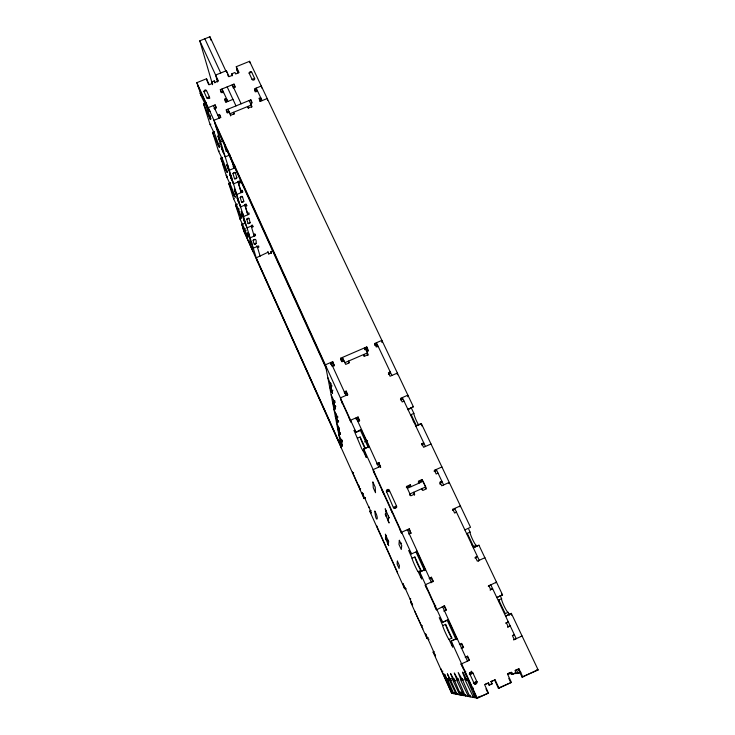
<?xml version="1.0" encoding="UTF-8"?>
<svg xmlns="http://www.w3.org/2000/svg" width="735" height="735" viewBox="0 0 735 735"><rect width="100%" height="100%" fill="white"/><g stroke="black" fill="none" stroke-linecap="round" stroke-linejoin="round"><path stroke-width="1.1" d="M386.536 492.294L386.536 491.586A1.553 1.534 9.9 0 1 387.308 489.556A1.553 1.534 9.9 0 1 389.366 490.337L396.514 505.965L396.441 507.26L394.557 508.096M388.016 544.185L388.071 540.151M388.319 521.299L388.392 515.777M390.809 509.456L392.527 513.214M397.332 374.712L397.387 373.058L390.065 376.246L388.411 372.728L390.239 371.928L390.212 373.591L388.392 374.381M393.638 508.197L386.536 491.586L389.366 490.337M402.238 399.619L402.357 397.58L425.446 446.457M415.762 426.089L421.302 423.498L421.798 425.914M407.75 396.707L407.87 395.164L400.511 398.388L402.192 401.953L404.039 401.145M443.6 621.828L448.469 619.642L442.7 622.324L439.245 617.63L442.727 625.604A7.598 0.496 65.6 0 0 445.474 632.826A7.598 0.496 65.6 0 0 449.021 639.422L452.723 647.287L451.189 640.993L457.041 638.412M399.831 529.264L401.531 533.334L401.65 532.223L409.257 528.814L410.865 533.463L409.257 528.814M397.433 572.758L397.497 572.17M406.501 486.46L406.391 487.535L410.13 485.872L410.268 484.788L406.501 486.46L410.828 495.813L414.595 494.131L413.731 492.257L414.439 495.17L414.595 494.131M417.223 551.314L411.517 553.896L408.651 550.423L412.069 558.26A7.359 0.478 65.8 0 0 414.917 565.684A7.359 0.478 65.8 0 0 418.151 571.609L421.679 579.097L419.722 571.904L425.501 569.441M409.772 495.326L409.946 493.938L425.629 486.956L423.02 481.361L407.355 488.334M522.842 677.073L518.983 668.85L518.212 668.923L522.043 677.1L538.167 669.952L511.339 613.376L511.486 615.149M355.023 430.223L354.114 430.618L355.96 432.042L196.833 82.678L206.507 78.755L209.236 84.709L212.654 83.321L211.965 81.833L214.271 80.896L214.951 82.384L218.368 81.006L199.791 40.82L209.916 36.75L225.829 70.927M421.862 443.628L421.66 444.932L423.516 444.115L423.718 442.81L421.862 443.628L423.58 447.284L431.022 443.995M408.972 534.308L409.101 533.481L411.003 532.627M364.036 450.325L362.952 450.803L361.501 448.212L354.114 430.618M407.851 409.257L413.392 406.795L249.569 61.308L236.284 66.692L237.727 72.728M434.146 651.559L433.09 652.046L451.648 693.298C449.746 684.505 452.631 695.181 452.65 693.096L446.347 679.517L448.129 678.58M361.556 429.589L355.979 432.015M419.272 483.024L418.408 481.159L422.156 479.486L421.963 480.607L418.224 482.27M421.688 489.685L421.881 488.619L422.754 490.493L426.52 488.812L422.156 479.486M450.757 678.653L449.25 679.351L449.866 680.922L456.104 694.162L457.629 693.454M425.344 488.38L425.629 486.956M441.919 466.964L434.44 470.29L434.174 471.457L436.03 470.63M461.295 694.116L459.697 694.851L452.723 680.031L452.466 679.278L453.265 678.91M435.938 471.016L436.305 469.463L443.628 484.953M465.696 694.906L464.005 695.687L456.591 679.994L456.325 679.195L457.161 678.809M365.185 497.54C363.09 496.989 375.686 519.544 369.751 511.156M440.063 484.393L440.669 482.188M253.134 240.299C258.904 235.319 255.063 252.077 253.143 240.29L255.164 239.445M461.212 678.708L460.33 679.112L460.597 679.958L468.48 696.55L470.262 695.723M448.901 483.538L449.25 482.436L441.744 485.789L439.989 482.059L441.864 481.223L441.551 482.325L439.686 483.161M475.389 696.642L473.496 697.515L465.09 679.912L464.814 679.021L465.751 678.589M459.954 506.865L460.367 505.882L452.824 509.272L452.457 510.228L454.331 509.383M454.202 509.704L454.717 508.427L479.22 560.3L478.513 561.2M414.687 611.134L422.919 628.884M501.389 593.843L502.575 594.946L478.954 545.26M431.436 577.241L429.268 578.693L431.436 577.241L433.227 581.155L431.05 582.589M427.09 589.102L425.234 585.372L425.528 584.647L433.227 581.155M430.967 582.772L431.307 582.028L407.355 529.669M413.382 406.832L412.647 406.611M421.669 625.908L422.377 625.586M446.338 609.774L444.069 611.061L446.338 609.774L444.519 605.805L436.397 609.875L434.596 605.934L435.653 605.355M475.481 557.286L474.975 557.984L477.382 556.423L475.481 557.286L477.309 561.163L484.944 557.7M442.158 607.248L442.58 606.687L467.515 661.197M442.259 607.11L444.519 605.805M464.823 529.88L470.529 527.298L421.302 423.498M495.675 582.837L496.511 582.092L488.251 586.135L490.153 585.262M489.96 585.446L490.75 584.72L516.255 638.706L515.253 639.027M490.686 589.534L490.098 590.049L492.615 588.652L490.686 589.534L488.83 585.593M507.628 622.269L508.335 621.939L505.708 623.161L506.397 622.821L508.289 626.836L507.591 627.148L510.228 625.944L509.511 626.266M485.063 684.303L487.02 683.394M493.562 680.362L490.631 681.722L495.17 679.903L498.991 688.162L511.404 682.392L507.563 674.151L511.477 672.332L512.442 674.39L516.025 672.727L515.07 670.669L518.983 668.85M507.83 673.738L511.477 672.332M515.29 670.274L517.238 669.374M453.578 678.901L452.778 679.269L450.509 673.416L454.432 680.316L460.79 695.062L459.844 691.754L461.736 695.246L462.554 694.869M491.246 681.722L492.193 683.789L489.547 685.02L488.591 682.953L484.659 684.781L488.463 693.059L477.291 698.25L476.289 697.974L474.029 693.895L475.049 697.818L467.662 680.628L466.302 678.993A7.653 0.478 65.4 0 0 462.618 672.047A7.653 0.478 65.4 0 0 465.255 679.011L466.192 678.57M463.776 695.181L464.612 694.786M512.093 672.755L510.641 673.866L509.906 672.709M461.736 695.246L463.004 695.494L461.782 692.048L463.73 695.632L465.411 694.851M457.519 678.8L456.674 679.195L454.285 672.984L458.502 680.298L465.237 695.926L466.091 695.521M488.591 682.953L487.994 682.944L488.94 684.992L492.193 683.789M510.751 672.387L511.707 674.427L516.025 672.727M468.232 696.008L470.014 695.181M516.448 669.962L517.973 672.92L519.957 671.992M512.984 673.6L518.23 673.453L520.885 672.213M461.608 678.699L460.716 679.103L458.208 672.543L462.728 680.279L469.858 696.817L470.758 696.394M473.23 696.945L474.176 696.504M475.049 697.818L476.014 697.368M477.364 697.625L480.295 696.256M495.17 679.903L494.536 679.903L498.33 688.116L511.404 682.392M522.043 677.1L537.285 670.017M446.338 679.406L448.038 678.736M446.595 679.406L444.51 674.087L447.202 679.388L447.937 679.048M466.615 675.888L464.603 671.818L465.577 671.367M465.733 671.349L464.603 671.818M449.25 679.351L451.051 678.644M449.535 679.342L447.358 673.765L450.206 679.324L450.978 678.975M447.643 680.582L448.359 680.252M456.104 694.162L453.752 693.702L448.249 680.922L448.984 680.582M450.619 680.573L451.373 680.224M453.523 679.259L454.331 678.883M448.24 683.063L447.44 683.394M453.908 680.573L454.699 680.206M457.51 679.177L458.364 678.782M454.726 680.941L455.535 680.573M469.38 674.546L472.972 673.131L477.015 681.961L476.629 683.605L475.242 684.11L474.204 683.568L470.032 674.491A1.69 1.626 68.4 0 1 470.804 672.277A1.69 1.626 68.4 0 1 472.972 673.131L469.546 674.528A1.681 1.608 68.5 0 1 469.619 672.948M457.841 680.564L458.677 680.178M461.654 679.085L462.554 678.671M449.59 686.049L448.874 686.38M461.92 680.564L463.693 679.737M466.495 680.555L467.432 680.123M473.267 683.054L476.197 681.694M451.648 693.298L453.045 692.646M476.896 681.703L473.561 683.063M454.101 692.425L451.924 693.353L440.761 668.547M452.65 693.491L454.092 692.829M453.752 693.702L454.487 693.362M455.902 693.702L456.656 693.353M450.206 679.324L457.096 694.354L457.868 693.996M459.476 694.373L460.275 694.005M470.501 684.423L472.21 688.511L473.349 688.07M460.79 695.062L461.598 694.694M459.347 644.476L461.718 643.364L463.574 647.416L461.185 648.5L461.626 648.316M465.191 657.255L467.607 656.217L469.472 660.287L461.056 664.036L463.059 668.069M442.176 671.496L442.883 671.165M445.364 676.861L444.739 677.183M411.205 601.515L410.507 601.827L427.017 638.531L428.404 637.805M427.017 638.504L425.602 633.846L428.303 639.652L429.019 639.331M449.021 639.422L451.887 638.109L445.585 624.291L442.727 625.604M504.467 613.018A7.561 0.9 64.8 0 0 505.23 613.624L508.078 612.319L509.465 615.268M511.339 613.376L505.515 616.15L510.347 613.936M451.198 641.095L456.067 638.853M451.731 645.376L452.687 644.935M497.687 597.096L502.492 594.9M502.575 594.946L496.722 597.537M498.688 600.137A7.561 0.9 64.8 0 1 498.771 599.953L501.601 598.658L500.223 595.745M410.525 601.836L412.638 605.034L410.084 599.154L410.782 598.832M434.596 605.934L435.561 605.502M418.151 571.609L420.971 570.332L414.889 556.983L412.069 558.26M472.89 546.178A7.332 0.882 65.3 0 0 473.533 546.555L476.335 545.287A7.322 0.9 65.2 0 1 472.651 539.609A7.322 0.9 65.2 0 1 470.088 532.094L468.755 529.274M478.972 545.104L473.248 547.841L478.007 545.692M419.74 572.041L424.536 569.873M420.76 577.361L421.706 576.938M405.619 588.184L404.581 588.652L405.261 588.239M404.581 588.616L402.955 583.507L405.555 589.093L406.262 588.781M467.414 534.593A7.332 0.882 65.3 0 1 467.295 533.353L470.088 532.094M407.236 530.514L409.129 529.659M456.499 512.203L454.607 513.058L452.824 509.272M400.235 543.716L401.521 543.137M365.405 497.861L364.073 498.596L362.079 492.615L362.658 493.755L363.347 493.442M438.06 473.165L436.186 474.001L434.44 470.29M368.814 507.444L369.503 507.132M371.12 510.549L369.733 511.165L404.581 588.652M353.627 472.651L352.607 473.101L352.433 471.989L360.021 489.051M378.929 462.6L377.055 463.427L377.11 464.63L378.975 463.803L378.929 462.6L380.647 467.469L378.975 463.803M380.62 466.293L373.123 469.61L374.868 474.452M359.498 486.055L358.772 486.092M360.674 488.49L359.994 488.793L360.132 489.822M363.118 450.73L366.352 457.574L363.669 448.874L369.319 446.604M363.715 449.076L368.382 447.018M416.699 425.74L420.402 424.113M365.58 456.132L366.499 455.718M357.826 421.385L359.681 420.567L358.037 416.975L350.613 420.218L350.871 422.101L349.18 418.059M355.896 432.446L360.462 430.444L368.318 447.633M407.76 409.689L411.379 408.1L413.888 413.392A7.001 0.854 66.1 0 0 415.523 418.72A7.001 0.854 66.1 0 0 418.748 425.096M341.049 440.338L340.011 440.789L342.455 446.219L341.619 443.674M342.188 440.66L341.472 440.972L342.06 439.989M342.409 441.891L341.702 442.194L342.289 441.22M357.412 438.198L360.159 436.994L365.488 448.681M413.888 413.392L411.168 414.586L416.534 425.951M364.505 441.9L367.564 440.55M335.335 405.619L334.526 405.968L335.233 407.53L335.068 406.657L335.886 406.308M337.889 417.241L337.108 417.581L336.961 416.773L337.742 416.433M337.08 419.538L337.751 421.036L338.523 420.696M335.325 416.534L338.017 422.469L337.87 421.688L338.642 421.348M356.346 419.216L358.184 418.408L358.037 416.975M400.437 399.913L402.523 399.004M331.219 383.385L330.346 383.771L331.108 385.452L327.856 377.698M330.695 385.627L331.457 387.299L331.264 386.298L332.137 385.912M331.503 389.936L332.257 391.58L332.073 390.607L332.937 390.23M346.185 391.094L344.338 391.902L344.568 393.455L346.396 392.665L346.185 391.094L347.811 394.64L340.434 397.856L342.372 403.432L342.289 402.927M333.488 400.474L334.214 402.063L334.039 401.154L334.875 400.796M335.031 401.595L333.8 402.128L334.517 403.717L333.635 401.227M334.351 402.817L335.178 402.458M334.342 365.424L332.698 361.648L325.375 364.817L341.453 448.295M341.674 361.684L340.636 358.221L366.765 346.92L368.391 350.393L366.572 351.183M374.694 345.321L374.629 343.521L381.897 340.388L381.924 342.51M330.906 364.257L332.983 363.356L332.698 361.648M340.875 359.948L342.96 359.048M364.79 349.603L366.866 348.702L366.765 346.92M334.296 365.139L332.542 366.361M344.063 360.913L342.234 361.703L340.636 358.221M378.084 346.203L376.265 346.984L374.629 343.521M344.862 362.667L367.371 352.919L367.491 354.95M463.574 647.416L463.123 647.608L461.286 643.584M251.866 246.896L251.223 247.162L251.058 246.62M252.766 248.715L252.114 248.99L252.794 251.149M271.371 253.253L270.939 251.636L272.896 250.81M248.053 223.458L250.157 222.586L248.908 218.378A1.148 0.496 -24 0 0 247.695 218.35A1.148 0.496 -24 0 0 246.776 219.269L248.044 223.468A1.139 0.487 -24 0 0 249.238 223.495A1.139 0.487 -24 0 0 250.148 222.586M364.073 498.596L243.992 231.599L243.083 228.723L243.726 228.456M247.438 234.3L246.464 234.713L247.814 237.35L244.663 228.971L245.325 228.695M244.103 229.642L243.46 229.917L252.289 249.532M251.554 227.326L252.941 226.748L252.574 225.526L247.024 227.85L244.36 221.538L245.058 221.244M245.205 230.707L246.197 230.294M248.788 235.292L247.86 232.876L248.54 232.591M248.228 234.061L248.908 233.776M246.565 235.117L245.922 235.384L245.747 234.823M243.303 223.605L241.677 224.276L246.638 235.779L247.282 235.512M247.447 236.909L246.978 237.736M253.823 234.952L255.183 234.382L255.523 235.567L250.093 237.846L247.86 232.876M249.661 241.815L249.183 242.642M250.993 242.431L251.655 242.146M256.754 245.784L257.581 247.603L258.904 247.052L258.573 245.931L253.263 248.164L251.085 243.294L251.747 243.009M251.949 243.092L251.278 243.377L250.084 240.06L250.635 241.291M250.892 244.727L250.249 245.003L250.075 244.452M254.301 244.121L256.304 243.276M244.663 228.971L239.959 218.855L235.485 204.716L237.175 204.008M242.44 196.594L240.216 197.522L241.585 202.134L243.809 201.206L242.44 196.594A1.204 0.542 -24.1 0 0 241.144 196.548A1.204 0.542 -24.1 0 0 240.198 197.531M236.33 204.808L237.001 204.532M234.924 190.439L240.565 206.884L246.381 204.459L246.776 205.809L245.325 206.406L247.429 213.444L248.862 212.856L249.238 214.151L243.542 216.531L241.218 211.349L242.201 213.94L242.908 213.637M241.466 215.079L240.446 215.502L241.833 218.185L238.48 209.254L239.169 208.96M241.613 212.645L242.329 212.351M242.927 216.292L241.944 213.729L242.66 213.426M242.348 215.006L243.055 214.712M243.239 214.712L242.532 215.015L241.944 213.729M235.485 204.716L240.657 216.724L241.337 216.448M239.959 218.855L240.621 218.58M240.106 219.168L240.768 218.901M246.785 219.26L248.908 218.378M245.315 221.474L244.617 221.768L243.652 219.241L244.231 220.518M242.486 224.368L243.138 224.101M238.48 209.254L233.611 198.808L228.732 183.401L230.505 182.666M229.614 183.502L230.321 183.208M227.391 166.009L233.5 183.879L239.61 181.343L240.042 182.822L238.517 183.456L240.804 191.192L242.302 190.576L242.725 192L236.753 194.481M236.183 194.435L235.577 193.094L236.486 192.717M228.732 183.401L234.493 196.677L233.877 194.564L234.952 194.123M233.611 198.808L234.3 198.524M233.877 194.564L235.31 197.274L231.167 186.267L226.692 176.951L222.576 163.969L223.321 163.666M227.887 167.571L227.253 166.165L228.034 165.844M233.546 166.707L235.117 166.055M235.577 167.626L229.302 170.217L226.766 164.603L227.253 166.165M226.215 175.463L226.94 175.169M232.995 173.625L235.329 172.661L236.826 177.741A1.25 0.588 -24.1 0 1 235.843 178.789A1.25 0.588 -24.1 0 1 234.511 178.697L232.995 173.625A1.268 0.597 -24.2 0 1 233.978 172.578A1.268 0.597 -24.2 0 1 235.319 172.67M226.692 176.951L227.409 176.657M230.808 177.016L230.184 175.637L230.946 175.316M226.849 177.291L227.565 176.988M233.519 183.869L231.029 178.384L231.957 177.944M234.529 178.697L236.835 177.741M219.076 139.016L218.414 137.546L219.241 137.206M223.532 140.458L220.537 141.69L217.872 135.8L218.414 137.546M214.519 131.556L212.562 132.355L218.956 147.055L218.157 144.391L219.728 143.748M227.381 151.401A1.323 0.652 -24.2 0 1 226.205 151.189L224.506 145.548L225.333 145.208M212.562 132.355L218.479 151.033L219.398 151.079M226.215 151.189L227.841 150.519M222.576 163.969L223.164 164.888L220.739 158.163L222.604 157.391M221.667 158.264L222.411 157.961M230.046 154.892L225.204 156.886L222.099 149.481L222.751 150.923M228.989 111.931L227.051 112.721L226.251 109.873L250.837 99.831L252.252 102.845L250.534 103.543L251.958 106.566L248.522 107.971L247.814 106.456L248.274 108.367M217.753 115.147L219.48 114.439L220.868 117.471L213.977 120.292L257.222 261.008M205.607 103.029L203.549 103.865L209.852 118.528L210.669 118.188M229.366 112.198L227.648 112.905L226.251 109.873M218.598 117.968L220.335 117.26M259.584 101.219L261.311 100.511L260.659 97.617L258.95 98.315L260.374 101.329L267.218 98.527L267.613 100.465M249.101 100.539L251.223 105.068L230.037 113.723L230.643 115.919M218.157 144.391L219.609 147.193L215.033 134.716L210.081 124.509L210.871 124.178M213.536 132.465L214.317 132.144M223.247 91.737L221.134 92.592L220.335 89.652L233.996 84.093L235.393 87.079L233.684 87.777M206.783 97.829L209.356 96.781L206.416 90.359L205.203 89.808L203.788 91.213L206.783 97.829A1.396 1.231 -13.2 0 0 208.584 98.435A1.396 1.231 -13.2 0 0 209.356 96.781L209.797 98.242M252.059 79.408L254.613 78.369L251.6 72.002L250.378 71.46L248.99 72.848L252.059 79.408A1.387 1.222 -10.3 0 0 253.869 80.005A1.387 1.222 -10.3 0 0 254.613 78.369M233.032 87.759L234.722 87.061L233.996 84.093M223.422 91.948L221.713 92.647L220.335 89.652M206.48 104.765L206.783 105.721L205.423 102.725L206.269 102.376M204.569 103.984L205.396 103.653M224.717 99.151L226.435 98.453L227.225 101.347L225.498 102.055L224.717 99.151L226.104 102.156L232.967 99.363M214.969 109.294L214.758 108.578L216.476 107.88L215.089 104.857L208.216 107.659L209.401 111.463L210.256 111.114M213.986 108.532L215.943 107.733L215.089 104.857M257.057 90.956L255.118 91.746L254.687 89.789M257.59 91.112L255.881 91.801L254.466 88.806L261.292 86.032L261.706 87.998M209.852 118.528L210.274 119.336L209.374 116.369L210.614 115.864M236.284 66.692L239.059 72.609L235.659 73.987L234.961 72.508L231.847 73.766L232.536 75.255L229.136 76.633L226.371 70.707L215.621 75.062L217.578 81.998M209.374 116.369L210.871 119.208L205.929 105.684L200.793 95.173L200.159 93.161L200.995 92.821M203.935 91.581L206.498 90.543M249.137 73.224L251.682 72.186M200.967 95.55L201.803 95.21M513.609 634.93L514.344 634.663L512.405 635.564L514.307 639.597L513.572 639.836L522.08 636.023L521.032 636.363M467.607 656.217L467.138 656.355L468.985 660.407L469.472 660.287M461.056 664.036L461.644 663.907M538.167 669.952L536.541 669.971M507.444 674.041L509.484 673.931L509.134 672.755M511.707 674.427L512.442 674.39M447.202 679.388L448.249 680.922M477.015 681.961C476.381 682.135 476.289 684.763 474.415 684.037M488.94 684.992L489.547 685.02M498.33 688.116L498.991 688.162M488.463 693.059L476.758 698.149L461.203 663.999M405.555 589.093L410.084 599.154M457.096 694.354L459.697 694.851M465.237 695.926L468.48 696.55M469.858 696.817L473.496 697.515M428.303 639.652L435.543 655.932L433.117 652.074M243.156 228.741L243.698 229.697L241.677 224.276M517.973 672.92L518.23 673.453M218.644 151.392L223.128 160.643L227.574 172.504L226.104 169.767L226.849 172.165L226.536 171.613L220.739 158.163M467.295 533.353L473.533 546.555M498.771 599.953L505.23 613.624M262.083 100.621L256.175 88.117L256.818 91.057M391.902 375.447L376.449 342.74L376.522 345.395M255.945 89.137L256.919 91.204M260.337 98.444L261.311 100.511M376.155 343.805L377.551 346.764M366.866 348.702L368.088 351.293M367.087 353.811L367.895 355.538M227.593 74.713L228.539 76.67M241.144 103.791L232.288 84.791L232.793 86.748M508.767 678.286L510.191 681.363M520.426 673.324L518.46 668.721M204.854 38.78L220.73 72.995M227.17 86.877L235.99 105.895M410.268 484.788L411.131 486.653M227.822 101.458L222.043 88.953L223.118 92.849M216.439 78.066L217.836 81.015M225.921 98.582L227.225 101.347M342.335 358.423L343.714 361.399M411.379 408.1L411.076 407.42M207.821 82.733L208.758 84.7M485.973 688.87L487.397 691.957M332.983 363.356L334.177 365.966M346.396 392.665L347.609 395.311M358.184 418.408L359.415 421.091M431.179 577.829L432.961 581.725M444.188 606.228L445.989 610.179M213.37 105.564L219.14 118.179M345.964 395.448L330.869 362.438L331.255 364.67M378.745 467.12L356.181 417.783L356.401 419.685M331.283 364.395L332.183 366.379M361.243 429.938L369.181 447.284M416.524 550.827L425.491 570.443M447.891 619.412L456.959 639.248M388.493 489.887L389.339 491.733M471.374 671.156L472.302 673.196M416.047 552.086L424.536 570.672M447.165 620.175L456.067 639.661M240.657 216.724L241.034 217.477L240.446 215.502M363.669 448.874L411.517 553.896M419.722 571.904L442.7 622.324M451.198 640.984L477.291 698.25M197.77 85.637L209.107 110.516M214.831 123.103L325.697 366.508M340.673 399.39L350.806 421.633M373.187 470.767L401.558 533.059M425.308 585.198L436.489 609.738M209.401 111.463L207.739 107.512M215.686 125.878L326.028 368.18M233.17 166.404L234.024 168.269L230.827 157.556M239.105 180.773L240.042 182.822M246.638 235.779L247.024 236.532L246.464 234.713M270.939 251.636L271.481 252.822L268.891 253.915L267.806 251.535M219.526 140.458L218.865 138.998L220.059 142.186M330.502 384.616L331.264 386.298M241.806 189.979L242.725 192M237.589 181.407L238.517 183.456M221.805 147.854L221.152 146.412L222.319 149.527M331.32 388.953L332.073 390.607M331.66 390.744L332.587 393.363L329.611 386.812M386.004 511.101L385.204 508.758L389.173 518.092L388.383 516.347M245.885 203.834L246.776 205.809M331.145 394.768L334.039 401.154M386.004 515.658L385.232 513.958L389.091 523.008L388.319 520.766M244.433 204.44L245.325 206.406M228.291 168.866L227.657 167.47L228.769 170.41M230.34 175.509L229.715 174.121L230.184 175.637M334.361 405.095L335.068 406.657M231.185 178.265L230.57 176.887L231.029 178.384M334.664 406.694L335.527 409.119L332.707 402.899M252.077 224.855L252.941 226.748M254.687 233.702L255.523 235.567M236.771 194.472L234.336 189.088L235.384 191.853M333.91 409.193L336.832 416.093L336.143 414.577M235.742 193.029L235.136 191.688L235.577 193.094M336.272 415.257L336.961 416.773M336.428 416.074L337.108 417.581M237.607 199.056L237.01 197.733L238.03 200.434M336.924 418.748L337.751 421.036M238.379 201.565L237.782 200.251L240.584 206.875M337.2 420.2L337.87 421.688M336.437 422.221L339.193 428.781L338.541 427.329M338.66 427.945L339.451 430.131L338.798 428.689M339.258 431.114L340.029 433.255L339.386 431.831M244.36 221.538L244.93 222.806M339.506 432.428L340.277 434.56L337.714 428.882M386.031 536.063L385.351 534.134L388.741 542.072L388.062 540.565M360.462 430.444L360.159 429.754M338.844 434.752L341.352 440.302M386.04 539.389L385.379 537.928L388.677 545.655L388.016 543.79M340.847 439.594L341.472 440.972M249.091 236.275L248.531 235.035L249.45 237.442M340.957 440.155L341.582 441.533M341.077 440.816L341.702 442.194M341.499 443.021L342.234 445.033M362.658 493.755L364.496 497.852M341.095 446.439L256.249 257.82L268.183 252.188L268.698 254.071M256.736 259.418L341.279 447.367M397.479 572.317L376.605 525.718L376.651 526.554M200.931 92.564L202.584 96.515L202.281 95.55M196.833 82.678L200.738 93.961L200.159 93.161M203.549 103.865L210.081 124.509M205.12 101.77L205.423 102.725M218.525 137.27L223.247 152.586M241.787 212.645L245.306 224.046M248.412 234.116L251.618 244.507M250.736 242.155L251.085 243.294M238.094 181.977L241.255 192.607M244.948 205.056L247.824 214.739M251.195 226.095L254.181 236.128M257.25 246.482L260.144 256.23M206.507 78.755L207.399 81.732M219.48 114.439L220.307 117.269M211.965 81.833L212.544 83.808M199.791 40.82L212.58 84.69M214.271 80.896L214.84 82.88M228.861 112.492L227.942 109.184L230.762 115.23L234.208 113.824L233.5 112.308L234.015 114.201M209.916 36.75L210.816 40.057M226.371 70.707L226.904 72.71M231.847 73.766L232.352 75.769M251.223 105.068L251.737 107.282M250.837 99.831L251.508 102.725M249.569 61.308L249.9 62.833M330.153 382.742L331.843 391.718M333.313 399.555L334.82 407.558M335.978 413.759L337.337 420.98M338.403 426.585L339.634 433.135M340.718 438.914L341.839 444.859M342.988 361.445L342.446 357.44L345.68 364.404L349.336 362.824L348.528 361.078L348.73 362.787M363.862 356.236L363.742 354.49L364.551 356.236L368.198 354.656L364.937 347.719L365.065 349.777M382.025 490.171L383.725 493.892M385.994 510.513L386.004 516.209M386.031 535.64L386.04 539.793M224.497 145.548A1.332 0.661 -24.2 0 1 224.588 145.117M243.781 201.215A1.194 0.533 -24.1 0 1 242.835 202.189A1.194 0.533 -24.1 0 1 241.585 202.134M396.459 506.939A1.553 1.534 21.5 0 1 396.597 507.499M386.399 492.082A1.543 1.525 10.2 0 1 389.21 491.145M470.051 672.47A1.681 1.608 68.5 0 1 472.476 673.177M451.887 638.109A7.598 0.515 65.5 0 1 448.589 632.091A7.598 0.515 65.5 0 1 445.566 624.447M420.971 570.332A7.359 0.505 65.8 0 1 417.728 564.416A7.359 0.505 65.8 0 1 414.889 556.983M365.047 448.57A7.028 0.478 66.3 0 1 361.997 442.102A7.028 0.478 66.3 0 1 360.159 436.994M498.991 601.717A7.561 0.9 64.8 0 1 498.707 600.495M508.078 612.319A7.561 0.919 64.8 0 1 504.063 605.98A7.561 0.919 64.8 0 1 501.601 598.658M472.532 545.701A7.332 0.882 65.3 0 1 472.118 545.067M415.937 426.153A7.001 0.836 66.1 0 1 415.541 425.51M413.676 421.881A7.001 0.836 66.1 0 1 413.208 420.833M411.444 416.12A7.001 0.836 66.1 0 1 411.269 415.459M397.378 561.145L397.12 564.112L399.114 568.477L399.417 565.61L397.396 561.136M399.316 540.335L398.967 544.405L401.273 549.486L401.723 545.545L399.344 540.317M372.902 482.059L373.279 487.774L375.521 492.707L375.199 487.13L372.902 482.059M374.85 511.137C375.64 523.467 379.793 519.911 374.905 511.192M396.514 505.965L393.675 507.233A1.562 1.543 20.9 0 0 395.742 508.014A1.562 1.543 20.9 0 0 396.514 505.965M238.406 72.664L237.019 69.715L238.379 72.673"/></g></svg>
